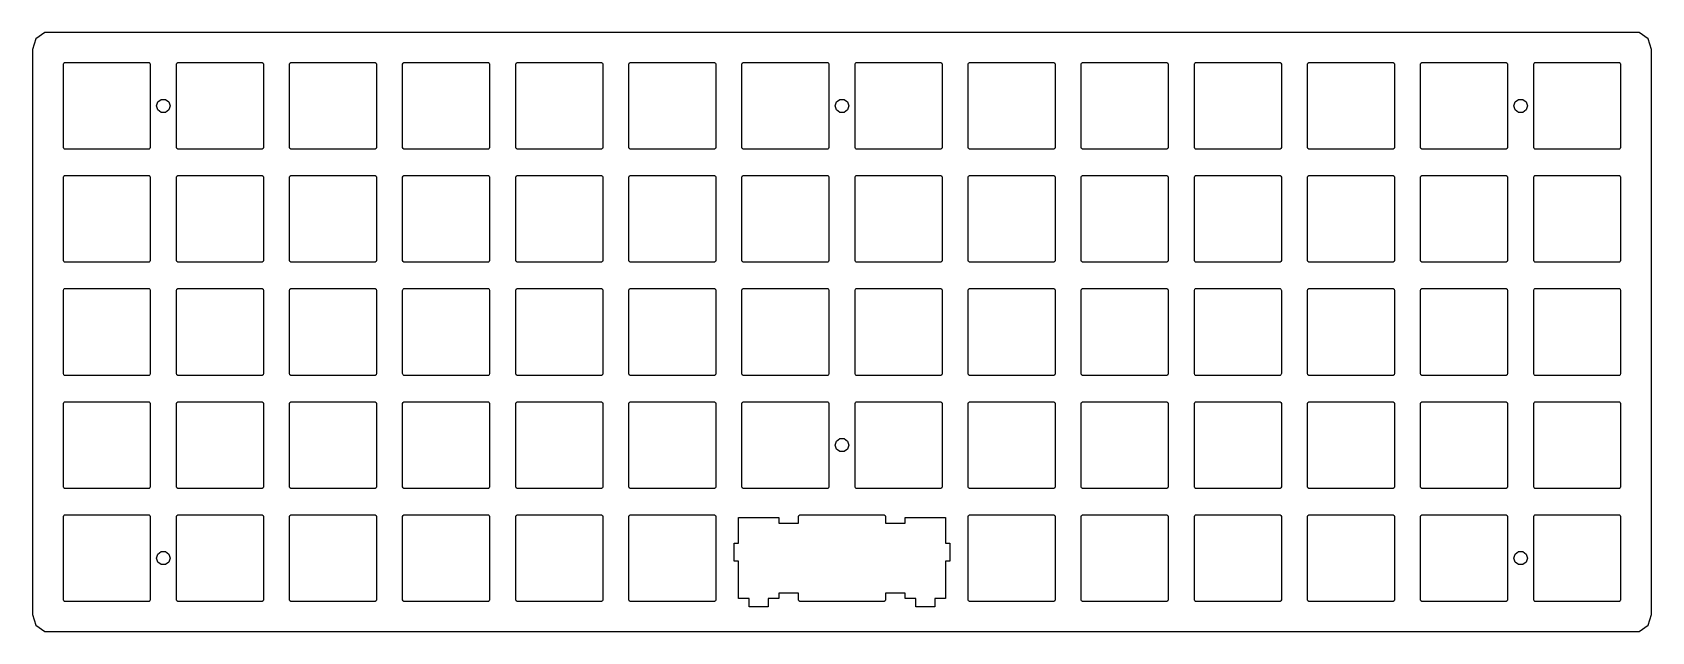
# Model space of a CAD drawing. Header units: metres. Extents: x -136 to 136, y -50 to 50.
import ezdxf

# ---------------------------------------------------------------- set-up
doc = ezdxf.new("R2010")
doc.units = ezdxf.units.M

msp = doc.modelspace()

# ---------------------------------------------------------------- linework, layer by layer
for p, q in [((-135.427, 49.2634), (-136, 47.5)), ((-133.927, 50.3532), (-135.427, 49.2634)), ((133.927, 50.3532), (-133.927, 50.3532)), ((135.427, 49.2634), (133.927, 50.3532)), ((136, 47.5), (135.427, 49.2634)), ((-136, 47.5), (-136, -47.5)), ((136, -47.5), (136, 47.5)), ((-130.8, 45), (-130.743, 45.1763)), ((-130.8, 31), (-130.8, 45)), ((-130.743, 45.1763), (-130.593, 45.2853)), ((-130.593, 45.2853), (-116.407, 45.2853)), ((-116.407, 45.2853), (-116.257, 45.1763)), ((-116.257, 45.1763), (-116.2, 45)), ((-116.2, 45), (-116.2, 31)), ((-111.8, 45), (-111.743, 45.1763)), ((-111.8, 31), (-111.8, 45)), ((-111.743, 45.1763), (-111.593, 45.2853)), ((-111.593, 45.2853), (-97.4073, 45.2853)), ((-97.4073, 45.2853), (-97.2573, 45.1763)), ((-97.2573, 45.1763), (-97.2, 45)), ((-97.2, 45), (-97.2, 31)), ((-92.8, 45), (-92.7427, 45.1763)), ((-92.8, 31), (-92.8, 45)), ((-92.7427, 45.1763), (-92.5927, 45.2853)), ((-92.5927, 45.2853), (-78.4073, 45.2853)), ((-78.4073, 45.2853), (-78.2573, 45.1763)), ((-78.2573, 45.1763), (-78.2, 45)), ((-78.2, 45), (-78.2, 31)), ((-73.8, 45), (-73.7427, 45.1763)), ((-73.8, 31), (-73.8, 45)), ((-73.7427, 45.1763), (-73.5927, 45.2853)), ((-73.5927, 45.2853), (-59.4073, 45.2853)), ((-59.4073, 45.2853), (-59.2573, 45.1763)), ((-59.2573, 45.1763), (-59.2, 45)), ((-59.2, 45), (-59.2, 31)), ((-54.8, 45), (-54.7427, 45.1763)), ((-54.8, 31), (-54.8, 45)), ((-54.7427, 45.1763), (-54.5927, 45.2853)), ((-54.5927, 45.2853), (-40.4073, 45.2853)), ((-40.4073, 45.2853), (-40.2573, 45.1763)), ((-40.2573, 45.1763), (-40.2, 45)), ((-40.2, 45), (-40.2, 31)), ((-35.8, 45), (-35.7427, 45.1763)), ((-35.8, 31), (-35.8, 45)), ((-35.7427, 45.1763), (-35.5927, 45.2853)), ((-35.5927, 45.2853), (-21.4073, 45.2853)), ((-21.4073, 45.2853), (-21.2573, 45.1763)), ((-21.2573, 45.1763), (-21.2, 45)), ((-21.2, 45), (-21.2, 31)), ((-16.8, 45), (-16.7427, 45.1763)), ((-16.8, 31), (-16.8, 45)), ((-16.7427, 45.1763), (-16.5927, 45.2853)), ((-16.5927, 45.2853), (-2.40729, 45.2853)), ((-2.40729, 45.2853), (-2.25729, 45.1763)), ((-2.25729, 45.1763), (-2.2, 45)), ((-2.2, 45), (-2.2, 31)), ((2.2, 45), (2.25729, 45.1763)), ((2.2, 31), (2.2, 45)), ((2.25729, 45.1763), (2.40729, 45.2853)), ((2.40729, 45.2853), (16.5927, 45.2853)), ((16.5927, 45.2853), (16.7427, 45.1763)), ((16.7427, 45.1763), (16.8, 45)), ((16.8, 45), (16.8, 31)), ((21.2, 45), (21.2573, 45.1763)), ((21.2, 31), (21.2, 45)), ((21.2573, 45.1763), (21.4073, 45.2853)), ((21.4073, 45.2853), (35.5927, 45.2853)), ((35.5927, 45.2853), (35.7427, 45.1763)), ((35.7427, 45.1763), (35.8, 45)), ((35.8, 45), (35.8, 31)), ((40.2, 45), (40.2573, 45.1763)), ((40.2, 31), (40.2, 45)), ((40.2573, 45.1763), (40.4073, 45.2853)), ((40.4073, 45.2853), (54.5927, 45.2853)), ((54.5927, 45.2853), (54.7427, 45.1763)), ((54.7427, 45.1763), (54.8, 45)), ((54.8, 45), (54.8, 31)), ((59.2, 45), (59.2573, 45.1763)), ((59.2, 31), (59.2, 45)), ((59.2573, 45.1763), (59.4073, 45.2853)), ((59.4073, 45.2853), (73.5927, 45.2853)), ((73.5927, 45.2853), (73.7427, 45.1763)), ((73.7427, 45.1763), (73.8, 45)), ((73.8, 45), (73.8, 31)), ((78.2, 45), (78.2573, 45.1763)), ((78.2, 31), (78.2, 45)), ((78.2573, 45.1763), (78.4073, 45.2853)), ((78.4073, 45.2853), (92.5927, 45.2853)), ((92.5927, 45.2853), (92.7427, 45.1763)), ((92.7427, 45.1763), (92.8, 45)), ((92.8, 45), (92.8, 31)), ((97.2, 45), (97.2573, 45.1763)), ((97.2, 31), (97.2, 45)), ((97.2573, 45.1763), (97.4073, 45.2853)), ((97.4073, 45.2853), (111.593, 45.2853)), ((111.593, 45.2853), (111.743, 45.1763)), ((111.743, 45.1763), (111.8, 45)), ((111.8, 45), (111.8, 31)), ((116.2, 45), (116.257, 45.1763)), ((116.2, 31), (116.2, 45)), ((116.257, 45.1763), (116.407, 45.2853)), ((116.407, 45.2853), (130.593, 45.2853)), ((130.593, 45.2853), (130.743, 45.1763)), ((130.743, 45.1763), (130.8, 45)), ((130.8, 45), (130.8, 31)), ((-115.15, 38), (-114.93, 38.6759)), ((-114.93, 38.6759), (-114.355, 39.0937)), ((-114.355, 39.0937), (-113.645, 39.0937)), ((-113.645, 39.0937), (-113.07, 38.6759)), ((-113.07, 38.6759), (-112.85, 38)), ((-1.14999, 38), (-0.93036, 38.6759)), ((-0.93036, 38.6759), (-0.35536, 39.0937)), ((-0.35536, 39.0937), (0.35536, 39.0937)), ((0.35536, 39.0937), (0.93036, 38.6759)), ((0.93036, 38.6759), (1.14999, 38)), ((112.85, 38), (113.07, 38.6759)), ((113.07, 38.6759), (113.645, 39.0937)), ((113.645, 39.0937), (114.355, 39.0937)), ((114.355, 39.0937), (114.93, 38.6759)), ((114.93, 38.6759), (115.15, 38)), ((-114.93, 37.324), (-115.15, 38)), ((-114.355, 36.9063), (-114.93, 37.324)), ((-113.645, 36.9063), (-114.355, 36.9063)), ((-113.07, 37.324), (-113.645, 36.9063)), ((-112.85, 38), (-113.07, 37.324)), ((-0.93036, 37.324), (-1.14999, 38)), ((-0.35536, 36.9063), (-0.93036, 37.324)), ((0.35536, 36.9063), (-0.35536, 36.9063)), ((0.93036, 37.324), (0.35536, 36.9063)), ((1.14999, 38), (0.93036, 37.324)), ((113.07, 37.324), (112.85, 38)), ((113.645, 36.9063), (113.07, 37.324)), ((114.355, 36.9063), (113.645, 36.9063)), ((114.93, 37.324), (114.355, 36.9063)), ((115.15, 38), (114.93, 37.324)), ((-130.743, 30.8237), (-130.8, 31)), ((-130.593, 30.7147), (-130.743, 30.8237)), ((-116.407, 30.7147), (-130.593, 30.7147)), ((-116.257, 30.8237), (-116.407, 30.7147)), ((-116.2, 31), (-116.257, 30.8237)), ((-111.743, 30.8237), (-111.8, 31)), ((-111.593, 30.7147), (-111.743, 30.8237)), ((-97.4073, 30.7147), (-111.593, 30.7147)), ((-97.2573, 30.8237), (-97.4073, 30.7147)), ((-97.2, 31), (-97.2573, 30.8237)), ((-92.7427, 30.8237), (-92.8, 31)), ((-92.5927, 30.7147), (-92.7427, 30.8237)), ((-78.4073, 30.7147), (-92.5927, 30.7147)), ((-78.2573, 30.8237), (-78.4073, 30.7147)), ((-78.2, 31), (-78.2573, 30.8237)), ((-73.7427, 30.8237), (-73.8, 31)), ((-73.5927, 30.7147), (-73.7427, 30.8237)), ((-59.4073, 30.7147), (-73.5927, 30.7147)), ((-59.2573, 30.8237), (-59.4073, 30.7147)), ((-59.2, 31), (-59.2573, 30.8237)), ((-54.7427, 30.8237), (-54.8, 31)), ((-54.5927, 30.7147), (-54.7427, 30.8237)), ((-40.4073, 30.7147), (-54.5927, 30.7147)), ((-40.2573, 30.8237), (-40.4073, 30.7147)), ((-40.2, 31), (-40.2573, 30.8237)), ((-35.7427, 30.8237), (-35.8, 31)), ((-35.5927, 30.7147), (-35.7427, 30.8237)), ((-21.4073, 30.7147), (-35.5927, 30.7147)), ((-21.2573, 30.8237), (-21.4073, 30.7147)), ((-21.2, 31), (-21.2573, 30.8237)), ((-16.7427, 30.8237), (-16.8, 31)), ((-16.5927, 30.7147), (-16.7427, 30.8237)), ((-2.40729, 30.7147), (-16.5927, 30.7147)), ((-2.25729, 30.8237), (-2.40729, 30.7147)), ((-2.2, 31), (-2.25729, 30.8237)), ((2.25729, 30.8237), (2.2, 31)), ((2.40729, 30.7147), (2.25729, 30.8237)), ((16.5927, 30.7147), (2.40729, 30.7147)), ((16.7427, 30.8237), (16.5927, 30.7147)), ((16.8, 31), (16.7427, 30.8237)), ((21.2573, 30.8237), (21.2, 31)), ((21.4073, 30.7147), (21.2573, 30.8237)), ((35.5927, 30.7147), (21.4073, 30.7147)), ((35.7427, 30.8237), (35.5927, 30.7147)), ((35.8, 31), (35.7427, 30.8237)), ((40.2573, 30.8237), (40.2, 31)), ((40.4073, 30.7147), (40.2573, 30.8237)), ((54.5927, 30.7147), (40.4073, 30.7147)), ((54.7427, 30.8237), (54.5927, 30.7147)), ((54.8, 31), (54.7427, 30.8237)), ((59.2573, 30.8237), (59.2, 31)), ((59.4073, 30.7147), (59.2573, 30.8237)), ((73.5927, 30.7147), (59.4073, 30.7147)), ((73.7427, 30.8237), (73.5927, 30.7147)), ((73.8, 31), (73.7427, 30.8237)), ((78.2573, 30.8237), (78.2, 31)), ((78.4073, 30.7147), (78.2573, 30.8237)), ((92.5927, 30.7147), (78.4073, 30.7147)), ((92.7427, 30.8237), (92.5927, 30.7147)), ((92.8, 31), (92.7427, 30.8237)), ((97.2573, 30.8237), (97.2, 31)), ((97.4073, 30.7147), (97.2573, 30.8237)), ((111.593, 30.7147), (97.4073, 30.7147)), ((111.743, 30.8237), (111.593, 30.7147)), ((111.8, 31), (111.743, 30.8237)), ((116.257, 30.8237), (116.2, 31)), ((116.407, 30.7147), (116.257, 30.8237)), ((130.593, 30.7147), (116.407, 30.7147)), ((130.743, 30.8237), (130.593, 30.7147)), ((130.8, 31), (130.743, 30.8237)), ((-130.8, 26), (-130.743, 26.1763)), ((-130.8, 12), (-130.8, 26)), ((-130.743, 26.1763), (-130.593, 26.2853)), ((-130.593, 26.2853), (-116.407, 26.2853)), ((-116.407, 26.2853), (-116.257, 26.1763)), ((-116.257, 26.1763), (-116.2, 26)), ((-116.2, 26), (-116.2, 12)), ((-111.8, 26), (-111.743, 26.1763)), ((-111.8, 12), (-111.8, 26)), ((-111.743, 26.1763), (-111.593, 26.2853)), ((-111.593, 26.2853), (-97.4073, 26.2853)), ((-97.4073, 26.2853), (-97.2573, 26.1763)), ((-97.2573, 26.1763), (-97.2, 26)), ((-97.2, 26), (-97.2, 12)), ((-92.8, 26), (-92.7427, 26.1763)), ((-92.8, 12), (-92.8, 26)), ((-92.7427, 26.1763), (-92.5927, 26.2853)), ((-92.5927, 26.2853), (-78.4073, 26.2853)), ((-78.4073, 26.2853), (-78.2573, 26.1763)), ((-78.2573, 26.1763), (-78.2, 26)), ((-78.2, 26), (-78.2, 12)), ((-73.8, 26), (-73.7427, 26.1763)), ((-73.8, 12), (-73.8, 26)), ((-73.7427, 26.1763), (-73.5927, 26.2853)), ((-73.5927, 26.2853), (-59.4073, 26.2853)), ((-59.4073, 26.2853), (-59.2573, 26.1763)), ((-59.2573, 26.1763), (-59.2, 26)), ((-59.2, 26), (-59.2, 12)), ((-54.8, 26), (-54.7427, 26.1763)), ((-54.8, 12), (-54.8, 26)), ((-54.7427, 26.1763), (-54.5927, 26.2853)), ((-54.5927, 26.2853), (-40.4073, 26.2853)), ((-40.4073, 26.2853), (-40.2573, 26.1763)), ((-40.2573, 26.1763), (-40.2, 26)), ((-40.2, 26), (-40.2, 12)), ((-35.8, 26), (-35.7427, 26.1763)), ((-35.8, 12), (-35.8, 26)), ((-35.7427, 26.1763), (-35.5927, 26.2853)), ((-35.5927, 26.2853), (-21.4073, 26.2853)), ((-21.4073, 26.2853), (-21.2573, 26.1763)), ((-21.2573, 26.1763), (-21.2, 26)), ((-21.2, 26), (-21.2, 12)), ((-16.8, 26), (-16.7427, 26.1763)), ((-16.8, 12), (-16.8, 26)), ((-16.7427, 26.1763), (-16.5927, 26.2853)), ((-16.5927, 26.2853), (-2.40729, 26.2853)), ((-2.40729, 26.2853), (-2.25729, 26.1763)), ((-2.25729, 26.1763), (-2.2, 26)), ((-2.2, 26), (-2.2, 12)), ((2.2, 26), (2.25729, 26.1763)), ((2.2, 12), (2.2, 26)), ((2.25729, 26.1763), (2.40729, 26.2853)), ((2.40729, 26.2853), (16.5927, 26.2853)), ((16.5927, 26.2853), (16.7427, 26.1763)), ((16.7427, 26.1763), (16.8, 26)), ((16.8, 26), (16.8, 12)), ((21.2, 26), (21.2573, 26.1763)), ((21.2, 12), (21.2, 26)), ((21.2573, 26.1763), (21.4073, 26.2853)), ((21.4073, 26.2853), (35.5927, 26.2853)), ((35.5927, 26.2853), (35.7427, 26.1763)), ((35.7427, 26.1763), (35.8, 26)), ((35.8, 26), (35.8, 12)), ((40.2, 26), (40.2573, 26.1763)), ((40.2, 12), (40.2, 26)), ((40.2573, 26.1763), (40.4073, 26.2853)), ((40.4073, 26.2853), (54.5927, 26.2853)), ((54.5927, 26.2853), (54.7427, 26.1763)), ((54.7427, 26.1763), (54.8, 26)), ((54.8, 26), (54.8, 12)), ((59.2, 26), (59.2573, 26.1763)), ((59.2, 12), (59.2, 26)), ((59.2573, 26.1763), (59.4073, 26.2853)), ((59.4073, 26.2853), (73.5927, 26.2853)), ((73.5927, 26.2853), (73.7427, 26.1763)), ((73.7427, 26.1763), (73.8, 26)), ((73.8, 26), (73.8, 12)), ((78.2, 26), (78.2573, 26.1763)), ((78.2, 12), (78.2, 26)), ((78.2573, 26.1763), (78.4073, 26.2853)), ((78.4073, 26.2853), (92.5927, 26.2853)), ((92.5927, 26.2853), (92.7427, 26.1763)), ((92.7427, 26.1763), (92.8, 26)), ((92.8, 26), (92.8, 12)), ((97.2, 26), (97.2573, 26.1763)), ((97.2, 12), (97.2, 26)), ((97.2573, 26.1763), (97.4073, 26.2853)), ((97.4073, 26.2853), (111.593, 26.2853)), ((111.593, 26.2853), (111.743, 26.1763)), ((111.743, 26.1763), (111.8, 26)), ((111.8, 26), (111.8, 12)), ((116.2, 26), (116.257, 26.1763)), ((116.2, 12), (116.2, 26)), ((116.257, 26.1763), (116.407, 26.2853)), ((116.407, 26.2853), (130.593, 26.2853)), ((130.593, 26.2853), (130.743, 26.1763)), ((130.743, 26.1763), (130.8, 26)), ((130.8, 26), (130.8, 12)), ((-130.743, 11.8237), (-130.8, 12)), ((-130.593, 11.7147), (-130.743, 11.8237)), ((-116.407, 11.7147), (-130.593, 11.7147)), ((-116.257, 11.8237), (-116.407, 11.7147)), ((-116.2, 12), (-116.257, 11.8237)), ((-111.743, 11.8237), (-111.8, 12)), ((-111.593, 11.7147), (-111.743, 11.8237)), ((-97.4073, 11.7147), (-111.593, 11.7147)), ((-97.2573, 11.8237), (-97.4073, 11.7147)), ((-97.2, 12), (-97.2573, 11.8237)), ((-92.7427, 11.8237), (-92.8, 12)), ((-92.5927, 11.7147), (-92.7427, 11.8237)), ((-78.4073, 11.7147), (-92.5927, 11.7147)), ((-78.2573, 11.8237), (-78.4073, 11.7147)), ((-78.2, 12), (-78.2573, 11.8237)), ((-73.7427, 11.8237), (-73.8, 12)), ((-73.5927, 11.7147), (-73.7427, 11.8237)), ((-59.4073, 11.7147), (-73.5927, 11.7147)), ((-59.2573, 11.8237), (-59.4073, 11.7147)), ((-59.2, 12), (-59.2573, 11.8237)), ((-54.7427, 11.8237), (-54.8, 12)), ((-54.5927, 11.7147), (-54.7427, 11.8237)), ((-40.4073, 11.7147), (-54.5927, 11.7147)), ((-40.2573, 11.8237), (-40.4073, 11.7147)), ((-40.2, 12), (-40.2573, 11.8237)), ((-35.7427, 11.8237), (-35.8, 12)), ((-35.5927, 11.7147), (-35.7427, 11.8237)), ((-21.4073, 11.7147), (-35.5927, 11.7147)), ((-21.2573, 11.8237), (-21.4073, 11.7147)), ((-21.2, 12), (-21.2573, 11.8237)), ((-16.7427, 11.8237), (-16.8, 12)), ((-16.5927, 11.7147), (-16.7427, 11.8237)), ((-2.40729, 11.7147), (-16.5927, 11.7147)), ((-2.25729, 11.8237), (-2.40729, 11.7147)), ((-2.2, 12), (-2.25729, 11.8237)), ((2.25729, 11.8237), (2.2, 12)), ((2.40729, 11.7147), (2.25729, 11.8237)), ((16.5927, 11.7147), (2.40729, 11.7147)), ((16.7427, 11.8237), (16.5927, 11.7147)), ((16.8, 12), (16.7427, 11.8237)), ((21.2573, 11.8237), (21.2, 12)), ((21.4073, 11.7147), (21.2573, 11.8237)), ((35.5927, 11.7147), (21.4073, 11.7147)), ((35.7427, 11.8237), (35.5927, 11.7147)), ((35.8, 12), (35.7427, 11.8237)), ((40.2573, 11.8237), (40.2, 12)), ((40.4073, 11.7147), (40.2573, 11.8237)), ((54.5927, 11.7147), (40.4073, 11.7147)), ((54.7427, 11.8237), (54.5927, 11.7147)), ((54.8, 12), (54.7427, 11.8237)), ((59.2573, 11.8237), (59.2, 12)), ((59.4073, 11.7147), (59.2573, 11.8237)), ((73.5927, 11.7147), (59.4073, 11.7147)), ((73.7427, 11.8237), (73.5927, 11.7147)), ((73.8, 12), (73.7427, 11.8237)), ((78.2573, 11.8237), (78.2, 12)), ((78.4073, 11.7147), (78.2573, 11.8237)), ((92.5927, 11.7147), (78.4073, 11.7147)), ((92.7427, 11.8237), (92.5927, 11.7147)), ((92.8, 12), (92.7427, 11.8237)), ((97.2573, 11.8237), (97.2, 12)), ((97.4073, 11.7147), (97.2573, 11.8237)), ((111.593, 11.7147), (97.4073, 11.7147)), ((111.743, 11.8237), (111.593, 11.7147)), ((111.8, 12), (111.743, 11.8237)), ((116.257, 11.8237), (116.2, 12)), ((116.407, 11.7147), (116.257, 11.8237)), ((130.593, 11.7147), (116.407, 11.7147)), ((130.743, 11.8237), (130.593, 11.7147)), ((130.8, 12), (130.743, 11.8237)), ((-130.8, 7), (-130.743, 7.17633)), ((-130.8, -7), (-130.8, 7)), ((-130.743, 7.17633), (-130.593, 7.28531)), ((-130.593, 7.28531), (-116.407, 7.28531)), ((-116.407, 7.28531), (-116.257, 7.17633)), ((-116.257, 7.17633), (-116.2, 7)), ((-116.2, 7), (-116.2, -7)), ((-111.8, 7), (-111.743, 7.17633)), ((-111.8, -7), (-111.8, 7)), ((-111.743, 7.17633), (-111.593, 7.28531)), ((-111.593, 7.28531), (-97.4073, 7.28531)), ((-97.4073, 7.28531), (-97.2573, 7.17633)), ((-97.2573, 7.17633), (-97.2, 7)), ((-97.2, 7), (-97.2, -7)), ((-92.8, 7), (-92.7427, 7.17633)), ((-92.8, -7), (-92.8, 7)), ((-92.7427, 7.17633), (-92.5927, 7.28531)), ((-92.5927, 7.28531), (-78.4073, 7.28531)), ((-78.4073, 7.28531), (-78.2573, 7.17633)), ((-78.2573, 7.17633), (-78.2, 7)), ((-78.2, 7), (-78.2, -7)), ((-73.8, 7), (-73.7427, 7.17633)), ((-73.8, -7), (-73.8, 7)), ((-73.7427, 7.17633), (-73.5927, 7.28531)), ((-73.5927, 7.28531), (-59.4073, 7.28531)), ((-59.4073, 7.28531), (-59.2573, 7.17633)), ((-59.2573, 7.17633), (-59.2, 7)), ((-59.2, 7), (-59.2, -7)), ((-54.8, 7), (-54.7427, 7.17633)), ((-54.8, -7), (-54.8, 7)), ((-54.7427, 7.17633), (-54.5927, 7.28531)), ((-54.5927, 7.28531), (-40.4073, 7.28531)), ((-40.4073, 7.28531), (-40.2573, 7.17633)), ((-40.2573, 7.17633), (-40.2, 7)), ((-40.2, 7), (-40.2, -7)), ((-35.8, 7), (-35.7427, 7.17633)), ((-35.8, -7), (-35.8, 7)), ((-35.7427, 7.17633), (-35.5927, 7.28531)), ((-35.5927, 7.28531), (-21.4073, 7.28531)), ((-21.4073, 7.28531), (-21.2573, 7.17633)), ((-21.2573, 7.17633), (-21.2, 7)), ((-21.2, 7), (-21.2, -7)), ((-16.8, 7), (-16.7427, 7.17633)), ((-16.8, -7), (-16.8, 7)), ((-16.7427, 7.17633), (-16.5927, 7.28531)), ((-16.5927, 7.28531), (-2.40729, 7.28531)), ((-2.40729, 7.28531), (-2.25729, 7.17633)), ((-2.25729, 7.17633), (-2.2, 7)), ((-2.2, 7), (-2.2, -7)), ((2.2, 7), (2.25729, 7.17633)), ((2.2, -7), (2.2, 7)), ((2.25729, 7.17633), (2.40729, 7.28531)), ((2.40729, 7.28531), (16.5927, 7.28531)), ((16.5927, 7.28531), (16.7427, 7.17633)), ((16.7427, 7.17633), (16.8, 7)), ((16.8, 7), (16.8, -7)), ((21.2, 7), (21.2573, 7.17633)), ((21.2, -7), (21.2, 7)), ((21.2573, 7.17633), (21.4073, 7.28531)), ((21.4073, 7.28531), (35.5927, 7.28531)), ((35.5927, 7.28531), (35.7427, 7.17633)), ((35.7427, 7.17633), (35.8, 7)), ((35.8, 7), (35.8, -7)), ((40.2, 7), (40.2573, 7.17633)), ((40.2, -7), (40.2, 7)), ((40.2573, 7.17633), (40.4073, 7.28531)), ((40.4073, 7.28531), (54.5927, 7.28531)), ((54.5927, 7.28531), (54.7427, 7.17633)), ((54.7427, 7.17633), (54.8, 7)), ((54.8, 7), (54.8, -7)), ((59.2, 7), (59.2573, 7.17633)), ((59.2, -7), (59.2, 7)), ((59.2573, 7.17633), (59.4073, 7.28531)), ((59.4073, 7.28531), (73.5927, 7.28531)), ((73.5927, 7.28531), (73.7427, 7.17633)), ((73.7427, 7.17633), (73.8, 7)), ((73.8, 7), (73.8, -7)), ((78.2, 7), (78.2573, 7.17633)), ((78.2, -7), (78.2, 7)), ((78.2573, 7.17633), (78.4073, 7.28531)), ((78.4073, 7.28531), (92.5927, 7.28531)), ((92.5927, 7.28531), (92.7427, 7.17633)), ((92.7427, 7.17633), (92.8, 7)), ((92.8, 7), (92.8, -7)), ((97.2, 7), (97.2573, 7.17633)), ((97.2, -7), (97.2, 7)), ((97.2573, 7.17633), (97.4073, 7.28531)), ((97.4073, 7.28531), (111.593, 7.28531)), ((111.593, 7.28531), (111.743, 7.17633)), ((111.743, 7.17633), (111.8, 7)), ((111.8, 7), (111.8, -7)), ((116.2, 7), (116.257, 7.17633)), ((116.2, -7), (116.2, 7)), ((116.257, 7.17633), (116.407, 7.28531)), ((116.407, 7.28531), (130.593, 7.28531)), ((130.593, 7.28531), (130.743, 7.17633)), ((130.743, 7.17633), (130.8, 7)), ((130.8, 7), (130.8, -7)), ((-130.743, -7.17633), (-130.8, -7)), ((-130.593, -7.28531), (-130.743, -7.17633)), ((-116.407, -7.28531), (-130.593, -7.28531)), ((-116.257, -7.17633), (-116.407, -7.28531)), ((-116.2, -7), (-116.257, -7.17633)), ((-111.743, -7.17633), (-111.8, -7)), ((-111.593, -7.28531), (-111.743, -7.17633)), ((-97.4073, -7.28531), (-111.593, -7.28531)), ((-97.2573, -7.17633), (-97.4073, -7.28531)), ((-97.2, -7), (-97.2573, -7.17633)), ((-92.7427, -7.17633), (-92.8, -7)), ((-92.5927, -7.28531), (-92.7427, -7.17633)), ((-78.4073, -7.28531), (-92.5927, -7.28531)), ((-78.2573, -7.17633), (-78.4073, -7.28531)), ((-78.2, -7), (-78.2573, -7.17633)), ((-73.7427, -7.17633), (-73.8, -7)), ((-73.5927, -7.28531), (-73.7427, -7.17633)), ((-59.4073, -7.28531), (-73.5927, -7.28531)), ((-59.2573, -7.17633), (-59.4073, -7.28531)), ((-59.2, -7), (-59.2573, -7.17633)), ((-54.7427, -7.17633), (-54.8, -7)), ((-54.5927, -7.28531), (-54.7427, -7.17633)), ((-40.4073, -7.28531), (-54.5927, -7.28531)), ((-40.2573, -7.17633), (-40.4073, -7.28531)), ((-40.2, -7), (-40.2573, -7.17633)), ((-35.7427, -7.17633), (-35.8, -7)), ((-35.5927, -7.28531), (-35.7427, -7.17633)), ((-21.4073, -7.28531), (-35.5927, -7.28531)), ((-21.2573, -7.17633), (-21.4073, -7.28531)), ((-21.2, -7), (-21.2573, -7.17633)), ((-16.7427, -7.17633), (-16.8, -7)), ((-16.5927, -7.28531), (-16.7427, -7.17633)), ((-2.40729, -7.28531), (-16.5927, -7.28531)), ((-2.25729, -7.17633), (-2.40729, -7.28531)), ((-2.2, -7), (-2.25729, -7.17633)), ((2.25729, -7.17633), (2.2, -7)), ((2.40729, -7.28531), (2.25729, -7.17633)), ((16.5927, -7.28531), (2.40729, -7.28531)), ((16.7427, -7.17633), (16.5927, -7.28531)), ((16.8, -7), (16.7427, -7.17633)), ((21.2573, -7.17633), (21.2, -7)), ((21.4073, -7.28531), (21.2573, -7.17633)), ((35.5927, -7.28531), (21.4073, -7.28531)), ((35.7427, -7.17633), (35.5927, -7.28531)), ((35.8, -7), (35.7427, -7.17633)), ((40.2573, -7.17633), (40.2, -7)), ((40.4073, -7.28531), (40.2573, -7.17633)), ((54.5927, -7.28531), (40.4073, -7.28531)), ((54.7427, -7.17633), (54.5927, -7.28531)), ((54.8, -7), (54.7427, -7.17633)), ((59.2573, -7.17633), (59.2, -7)), ((59.4073, -7.28531), (59.2573, -7.17633)), ((73.5927, -7.28531), (59.4073, -7.28531)), ((73.7427, -7.17633), (73.5927, -7.28531)), ((73.8, -7), (73.7427, -7.17633)), ((78.2573, -7.17633), (78.2, -7)), ((78.4073, -7.28531), (78.2573, -7.17633)), ((92.5927, -7.28531), (78.4073, -7.28531)), ((92.7427, -7.17633), (92.5927, -7.28531)), ((92.8, -7), (92.7427, -7.17633)), ((97.2573, -7.17633), (97.2, -7)), ((97.4073, -7.28531), (97.2573, -7.17633)), ((111.593, -7.28531), (97.4073, -7.28531)), ((111.743, -7.17633), (111.593, -7.28531)), ((111.8, -7), (111.743, -7.17633)), ((116.257, -7.17633), (116.2, -7)), ((116.407, -7.28531), (116.257, -7.17633)), ((130.593, -7.28531), (116.407, -7.28531)), ((130.743, -7.17633), (130.593, -7.28531)), ((130.8, -7), (130.743, -7.17633)), ((-130.8, -12), (-130.743, -11.8237)), ((-130.8, -26), (-130.8, -12)), ((-130.743, -11.8237), (-130.593, -11.7147)), ((-130.593, -11.7147), (-116.407, -11.7147)), ((-116.407, -11.7147), (-116.257, -11.8237)), ((-116.257, -11.8237), (-116.2, -12)), ((-116.2, -12), (-116.2, -26)), ((-111.8, -12), (-111.743, -11.8237)), ((-111.8, -26), (-111.8, -12)), ((-111.743, -11.8237), (-111.593, -11.7147)), ((-111.593, -11.7147), (-97.4073, -11.7147)), ((-97.4073, -11.7147), (-97.2573, -11.8237)), ((-97.2573, -11.8237), (-97.2, -12)), ((-97.2, -12), (-97.2, -26)), ((-92.8, -12), (-92.7427, -11.8237)), ((-92.8, -26), (-92.8, -12)), ((-92.7427, -11.8237), (-92.5927, -11.7147)), ((-92.5927, -11.7147), (-78.4073, -11.7147)), ((-78.4073, -11.7147), (-78.2573, -11.8237)), ((-78.2573, -11.8237), (-78.2, -12)), ((-78.2, -12), (-78.2, -26)), ((-73.8, -12), (-73.7427, -11.8237)), ((-73.8, -26), (-73.8, -12)), ((-73.7427, -11.8237), (-73.5927, -11.7147)), ((-73.5927, -11.7147), (-59.4073, -11.7147)), ((-59.4073, -11.7147), (-59.2573, -11.8237)), ((-59.2573, -11.8237), (-59.2, -12)), ((-59.2, -12), (-59.2, -26)), ((-54.8, -12), (-54.7427, -11.8237)), ((-54.8, -26), (-54.8, -12)), ((-54.7427, -11.8237), (-54.5927, -11.7147)), ((-54.5927, -11.7147), (-40.4073, -11.7147)), ((-40.4073, -11.7147), (-40.2573, -11.8237)), ((-40.2573, -11.8237), (-40.2, -12)), ((-40.2, -12), (-40.2, -26)), ((-35.8, -12), (-35.7427, -11.8237)), ((-35.8, -26), (-35.8, -12)), ((-35.7427, -11.8237), (-35.5927, -11.7147)), ((-35.5927, -11.7147), (-21.4073, -11.7147)), ((-21.4073, -11.7147), (-21.2573, -11.8237)), ((-21.2573, -11.8237), (-21.2, -12)), ((-21.2, -12), (-21.2, -26)), ((-16.8, -12), (-16.7427, -11.8237)), ((-16.8, -26), (-16.8, -12)), ((-16.7427, -11.8237), (-16.5927, -11.7147)), ((-16.5927, -11.7147), (-2.40729, -11.7147)), ((-2.40729, -11.7147), (-2.25729, -11.8237)), ((-2.25729, -11.8237), (-2.2, -12)), ((-2.2, -12), (-2.2, -26)), ((2.2, -12), (2.25729, -11.8237)), ((2.2, -26), (2.2, -12)), ((2.25729, -11.8237), (2.40729, -11.7147)), ((2.40729, -11.7147), (16.5927, -11.7147)), ((16.5927, -11.7147), (16.7427, -11.8237)), ((16.7427, -11.8237), (16.8, -12)), ((16.8, -12), (16.8, -26)), ((21.2, -12), (21.2573, -11.8237)), ((21.2, -26), (21.2, -12)), ((21.2573, -11.8237), (21.4073, -11.7147)), ((21.4073, -11.7147), (35.5927, -11.7147)), ((35.5927, -11.7147), (35.7427, -11.8237)), ((35.7427, -11.8237), (35.8, -12)), ((35.8, -12), (35.8, -26)), ((40.2, -12), (40.2573, -11.8237)), ((40.2, -26), (40.2, -12)), ((40.2573, -11.8237), (40.4073, -11.7147)), ((40.4073, -11.7147), (54.5927, -11.7147)), ((54.5927, -11.7147), (54.7427, -11.8237)), ((54.7427, -11.8237), (54.8, -12)), ((54.8, -12), (54.8, -26)), ((59.2, -12), (59.2573, -11.8237)), ((59.2, -26), (59.2, -12)), ((59.2573, -11.8237), (59.4073, -11.7147)), ((59.4073, -11.7147), (73.5927, -11.7147)), ((73.5927, -11.7147), (73.7427, -11.8237)), ((73.7427, -11.8237), (73.8, -12)), ((73.8, -12), (73.8, -26)), ((78.2, -12), (78.2573, -11.8237)), ((78.2, -26), (78.2, -12)), ((78.2573, -11.8237), (78.4073, -11.7147)), ((78.4073, -11.7147), (92.5927, -11.7147)), ((92.5927, -11.7147), (92.7427, -11.8237)), ((92.7427, -11.8237), (92.8, -12)), ((92.8, -12), (92.8, -26)), ((97.2, -12), (97.2573, -11.8237)), ((97.2, -26), (97.2, -12)), ((97.2573, -11.8237), (97.4073, -11.7147)), ((97.4073, -11.7147), (111.593, -11.7147)), ((111.593, -11.7147), (111.743, -11.8237)), ((111.743, -11.8237), (111.8, -12)), ((111.8, -12), (111.8, -26)), ((116.2, -12), (116.257, -11.8237)), ((116.2, -26), (116.2, -12)), ((116.257, -11.8237), (116.407, -11.7147)), ((116.407, -11.7147), (130.593, -11.7147)), ((130.593, -11.7147), (130.743, -11.8237)), ((130.743, -11.8237), (130.8, -12)), ((130.8, -12), (130.8, -26)), ((-1.14999, -19), (-0.93036, -18.324)), ((-0.93036, -19.6759), (-1.14999, -19)), ((-0.93036, -18.324), (-0.35536, -17.9063)), ((-0.35536, -17.9063), (0.35536, -17.9063)), ((0.35536, -17.9063), (0.93036, -18.324)), ((0.93036, -18.324), (1.14999, -19)), ((1.14999, -19), (0.93036, -19.6759)), ((-0.35536, -20.0937), (-0.93036, -19.6759)), ((0.35536, -20.0937), (-0.35536, -20.0937)), ((0.93036, -19.6759), (0.35536, -20.0937)), ((-130.743, -26.1763), (-130.8, -26)), ((-130.593, -26.2853), (-130.743, -26.1763)), ((-116.407, -26.2853), (-130.593, -26.2853)), ((-116.257, -26.1763), (-116.407, -26.2853)), ((-116.2, -26), (-116.257, -26.1763)), ((-111.743, -26.1763), (-111.8, -26)), ((-111.593, -26.2853), (-111.743, -26.1763)), ((-97.4073, -26.2853), (-111.593, -26.2853)), ((-97.2573, -26.1763), (-97.4073, -26.2853)), ((-97.2, -26), (-97.2573, -26.1763)), ((-92.7427, -26.1763), (-92.8, -26)), ((-92.5927, -26.2853), (-92.7427, -26.1763)), ((-78.4073, -26.2853), (-92.5927, -26.2853)), ((-78.2573, -26.1763), (-78.4073, -26.2853)), ((-78.2, -26), (-78.2573, -26.1763)), ((-73.7427, -26.1763), (-73.8, -26)), ((-73.5927, -26.2853), (-73.7427, -26.1763)), ((-59.4073, -26.2853), (-73.5927, -26.2853)), ((-59.2573, -26.1763), (-59.4073, -26.2853)), ((-59.2, -26), (-59.2573, -26.1763)), ((-54.7427, -26.1763), (-54.8, -26)), ((-54.5927, -26.2853), (-54.7427, -26.1763)), ((-40.4073, -26.2853), (-54.5927, -26.2853)), ((-40.2573, -26.1763), (-40.4073, -26.2853)), ((-40.2, -26), (-40.2573, -26.1763)), ((-35.7427, -26.1763), (-35.8, -26)), ((-35.5927, -26.2853), (-35.7427, -26.1763)), ((-21.4073, -26.2853), (-35.5927, -26.2853)), ((-21.2573, -26.1763), (-21.4073, -26.2853)), ((-21.2, -26), (-21.2573, -26.1763)), ((-16.7427, -26.1763), (-16.8, -26)), ((-16.5927, -26.2853), (-16.7427, -26.1763)), ((-2.40729, -26.2853), (-16.5927, -26.2853)), ((-2.25729, -26.1763), (-2.40729, -26.2853)), ((-2.2, -26), (-2.25729, -26.1763)), ((2.25729, -26.1763), (2.2, -26)), ((2.40729, -26.2853), (2.25729, -26.1763)), ((16.5927, -26.2853), (2.40729, -26.2853)), ((16.7427, -26.1763), (16.5927, -26.2853)), ((16.8, -26), (16.7427, -26.1763)), ((21.2573, -26.1763), (21.2, -26)), ((21.4073, -26.2853), (21.2573, -26.1763)), ((35.5927, -26.2853), (21.4073, -26.2853)), ((35.7427, -26.1763), (35.5927, -26.2853)), ((35.8, -26), (35.7427, -26.1763)), ((40.2573, -26.1763), (40.2, -26)), ((40.4073, -26.2853), (40.2573, -26.1763)), ((54.5927, -26.2853), (40.4073, -26.2853)), ((54.7427, -26.1763), (54.5927, -26.2853)), ((54.8, -26), (54.7427, -26.1763)), ((59.2573, -26.1763), (59.2, -26)), ((59.4073, -26.2853), (59.2573, -26.1763)), ((73.5927, -26.2853), (59.4073, -26.2853)), ((73.7427, -26.1763), (73.5927, -26.2853)), ((73.8, -26), (73.7427, -26.1763)), ((78.2573, -26.1763), (78.2, -26)), ((78.4073, -26.2853), (78.2573, -26.1763)), ((92.5927, -26.2853), (78.4073, -26.2853)), ((92.7427, -26.1763), (92.5927, -26.2853)), ((92.8, -26), (92.7427, -26.1763)), ((97.2573, -26.1763), (97.2, -26)), ((97.4073, -26.2853), (97.2573, -26.1763)), ((111.593, -26.2853), (97.4073, -26.2853)), ((111.743, -26.1763), (111.593, -26.2853)), ((111.8, -26), (111.743, -26.1763)), ((116.257, -26.1763), (116.2, -26)), ((116.407, -26.2853), (116.257, -26.1763)), ((130.593, -26.2853), (116.407, -26.2853)), ((130.743, -26.1763), (130.593, -26.2853)), ((130.8, -26), (130.743, -26.1763)), ((-130.8, -31), (-130.743, -30.8237)), ((-130.8, -45), (-130.8, -31)), ((-130.743, -30.8237), (-130.593, -30.7147)), ((-130.593, -30.7147), (-116.407, -30.7147)), ((-116.407, -30.7147), (-116.257, -30.8237)), ((-116.257, -30.8237), (-116.2, -31)), ((-116.2, -31), (-116.2, -45)), ((-111.8, -31), (-111.743, -30.8237)), ((-111.8, -45), (-111.8, -31)), ((-111.743, -30.8237), (-111.593, -30.7147)), ((-111.593, -30.7147), (-97.4073, -30.7147)), ((-97.4073, -30.7147), (-97.2573, -30.8237)), ((-97.2573, -30.8237), (-97.2, -31)), ((-97.2, -31), (-97.2, -45)), ((-92.8, -31), (-92.7427, -30.8237)), ((-92.8, -45), (-92.8, -31)), ((-92.7427, -30.8237), (-92.5927, -30.7147)), ((-92.5927, -30.7147), (-78.4073, -30.7147)), ((-78.4073, -30.7147), (-78.2573, -30.8237)), ((-78.2573, -30.8237), (-78.2, -31)), ((-78.2, -31), (-78.2, -45)), ((-73.8, -31), (-73.7427, -30.8237)), ((-73.8, -45), (-73.8, -31)), ((-73.7427, -30.8237), (-73.5927, -30.7147)), ((-73.5927, -30.7147), (-59.4073, -30.7147)), ((-59.4073, -30.7147), (-59.2573, -30.8237)), ((-59.2573, -30.8237), (-59.2, -31)), ((-59.2, -31), (-59.2, -45)), ((-54.8, -31), (-54.7427, -30.8237)), ((-54.8, -45), (-54.8, -31)), ((-54.7427, -30.8237), (-54.5927, -30.7147)), ((-54.5927, -30.7147), (-40.4073, -30.7147)), ((-40.4073, -30.7147), (-40.2573, -30.8237)), ((-40.2573, -30.8237), (-40.2, -31)), ((-40.2, -31), (-40.2, -45)), ((-35.8, -31), (-35.7427, -30.8237)), ((-35.8, -45), (-35.8, -31)), ((-35.7427, -30.8237), (-35.5927, -30.7147)), ((-35.5927, -30.7147), (-21.4073, -30.7147)), ((-21.4073, -30.7147), (-21.2573, -30.8237)), ((-21.2573, -30.8237), (-21.2, -31)), ((-21.2, -31), (-21.2, -45)), ((-17.375, -35.51), (-17.375, -31.195)), ((-17.375, -31.195), (-10.625, -31.195)), ((-10.625, -31.195), (-10.625, -32.105)), ((-10.625, -32.105), (-7.29999, -32.105)), ((-7.29999, -31), (-7.24269, -30.8237)), ((-7.29999, -32.105), (-7.29999, -31)), ((-7.24269, -30.8237), (-7.0927, -30.7147)), ((-7.0927, -30.7147), (7.0927, -30.7147)), ((7.0927, -30.7147), (7.24269, -30.8237)), ((7.24269, -30.8237), (7.29999, -31)), ((7.29999, -31), (7.29999, -32.105)), ((7.29999, -32.105), (10.625, -32.105)), ((10.625, -32.105), (10.625, -31.195)), ((10.625, -31.195), (17.375, -31.195)), ((17.375, -31.195), (17.375, -35.51)), ((21.2, -31), (21.2573, -30.8237)), ((21.2, -45), (21.2, -31)), ((21.2573, -30.8237), (21.4073, -30.7147)), ((21.4073, -30.7147), (35.5927, -30.7147)), ((35.5927, -30.7147), (35.7427, -30.8237)), ((35.7427, -30.8237), (35.8, -31)), ((35.8, -31), (35.8, -45)), ((40.2, -31), (40.2573, -30.8237)), ((40.2, -45), (40.2, -31)), ((40.2573, -30.8237), (40.4073, -30.7147)), ((40.4073, -30.7147), (54.5927, -30.7147)), ((54.5927, -30.7147), (54.7427, -30.8237)), ((54.7427, -30.8237), (54.8, -31)), ((54.8, -31), (54.8, -45)), ((59.2, -31), (59.2573, -30.8237)), ((59.2, -45), (59.2, -31)), ((59.2573, -30.8237), (59.4073, -30.7147)), ((59.4073, -30.7147), (73.5927, -30.7147)), ((73.5927, -30.7147), (73.7427, -30.8237)), ((73.7427, -30.8237), (73.8, -31)), ((73.8, -31), (73.8, -45)), ((78.2, -31), (78.2573, -30.8237)), ((78.2, -45), (78.2, -31)), ((78.2573, -30.8237), (78.4073, -30.7147)), ((78.4073, -30.7147), (92.5927, -30.7147)), ((92.5927, -30.7147), (92.7427, -30.8237)), ((92.7427, -30.8237), (92.8, -31)), ((92.8, -31), (92.8, -45)), ((97.2, -31), (97.2573, -30.8237)), ((97.2, -45), (97.2, -31)), ((97.2573, -30.8237), (97.4073, -30.7147)), ((97.4073, -30.7147), (111.593, -30.7147)), ((111.593, -30.7147), (111.743, -30.8237)), ((111.743, -30.8237), (111.8, -31)), ((111.8, -31), (111.8, -45)), ((116.2, -31), (116.257, -30.8237)), ((116.2, -45), (116.2, -31)), ((116.257, -30.8237), (116.407, -30.7147)), ((116.407, -30.7147), (130.593, -30.7147)), ((130.593, -30.7147), (130.743, -30.8237)), ((130.743, -30.8237), (130.8, -31)), ((130.8, -31), (130.8, -45)), ((-115.15, -38), (-114.93, -37.324)), ((-114.93, -38.6759), (-115.15, -38)), ((-114.93, -37.324), (-114.355, -36.9063)), ((-114.355, -36.9063), (-113.645, -36.9063)), ((-113.645, -36.9063), (-113.07, -37.324)), ((-113.07, -37.324), (-112.85, -38)), ((-112.85, -38), (-113.07, -38.6759)), ((-18.127, -38.5), (-18.127, -35.51)), ((-18.127, -35.51), (-17.375, -35.51)), ((17.375, -35.51), (18.127, -35.51)), ((18.127, -35.51), (18.127, -38.5)), ((112.85, -38), (113.07, -37.324)), ((113.07, -38.6759), (112.85, -38)), ((113.07, -37.324), (113.645, -36.9063)), ((113.645, -36.9063), (114.355, -36.9063)), ((114.355, -36.9063), (114.93, -37.324)), ((114.93, -37.324), (115.15, -38)), ((115.15, -38), (114.93, -38.6759)), ((-114.355, -39.0937), (-114.93, -38.6759)), ((-113.645, -39.0937), (-114.355, -39.0937)), ((-113.07, -38.6759), (-113.645, -39.0937)), ((-17.375, -38.5), (-18.127, -38.5)), ((-17.375, -44.805), (-17.375, -38.5)), ((18.127, -38.5), (17.375, -38.5)), ((17.375, -38.5), (17.375, -44.805)), ((113.645, -39.0937), (113.07, -38.6759)), ((114.355, -39.0937), (113.645, -39.0937)), ((114.93, -38.6759), (114.355, -39.0937)), ((-130.743, -45.1763), (-130.8, -45)), ((-130.593, -45.2853), (-130.743, -45.1763)), ((-116.407, -45.2853), (-130.593, -45.2853)), ((-116.257, -45.1763), (-116.407, -45.2853)), ((-116.2, -45), (-116.257, -45.1763)), ((-111.743, -45.1763), (-111.8, -45)), ((-111.593, -45.2853), (-111.743, -45.1763)), ((-97.4073, -45.2853), (-111.593, -45.2853)), ((-97.2573, -45.1763), (-97.4073, -45.2853)), ((-97.2, -45), (-97.2573, -45.1763)), ((-92.7427, -45.1763), (-92.8, -45)), ((-92.5927, -45.2853), (-92.7427, -45.1763)), ((-78.4073, -45.2853), (-92.5927, -45.2853)), ((-78.2573, -45.1763), (-78.4073, -45.2853)), ((-78.2, -45), (-78.2573, -45.1763)), ((-73.7427, -45.1763), (-73.8, -45)), ((-73.5927, -45.2853), (-73.7427, -45.1763)), ((-59.4073, -45.2853), (-73.5927, -45.2853)), ((-59.2573, -45.1763), (-59.4073, -45.2853)), ((-59.2, -45), (-59.2573, -45.1763)), ((-54.7427, -45.1763), (-54.8, -45)), ((-54.5927, -45.2853), (-54.7427, -45.1763)), ((-40.4073, -45.2853), (-54.5927, -45.2853)), ((-40.2573, -45.1763), (-40.4073, -45.2853)), ((-40.2, -45), (-40.2573, -45.1763)), ((-35.7427, -45.1763), (-35.8, -45)), ((-35.5927, -45.2853), (-35.7427, -45.1763)), ((-21.4073, -45.2853), (-35.5927, -45.2853)), ((-21.2573, -45.1763), (-21.4073, -45.2853)), ((-21.2, -45), (-21.2573, -45.1763)), ((-15.57, -44.805), (-17.375, -44.805)), ((-15.57, -46.209), (-15.57, -44.805)), ((-12.43, -46.209), (-15.57, -46.209)), ((-10.625, -44.805), (-12.43, -44.805)), ((-12.43, -44.805), (-12.43, -46.209)), ((-7.29999, -43.895), (-10.625, -43.895)), ((-10.625, -43.895), (-10.625, -44.805)), ((-7.29999, -45), (-7.29999, -43.895)), ((-7.24269, -45.1763), (-7.29999, -45)), ((-7.0927, -45.2853), (-7.24269, -45.1763)), ((7.0927, -45.2853), (-7.0927, -45.2853)), ((7.24269, -45.1763), (7.0927, -45.2853)), ((7.29999, -45), (7.24269, -45.1763)), ((10.625, -43.895), (7.29999, -43.895)), ((7.29999, -43.895), (7.29999, -45)), ((10.625, -44.805), (10.625, -43.895)), ((12.43, -44.805), (10.625, -44.805)), ((12.43, -46.209), (12.43, -44.805)), ((15.57, -46.209), (12.43, -46.209)), ((17.375, -44.805), (15.57, -44.805)), ((15.57, -44.805), (15.57, -46.209)), ((21.2573, -45.1763), (21.2, -45)), ((21.4073, -45.2853), (21.2573, -45.1763)), ((35.5927, -45.2853), (21.4073, -45.2853)), ((35.7427, -45.1763), (35.5927, -45.2853)), ((35.8, -45), (35.7427, -45.1763)), ((40.2573, -45.1763), (40.2, -45)), ((40.4073, -45.2853), (40.2573, -45.1763)), ((54.5927, -45.2853), (40.4073, -45.2853)), ((54.7427, -45.1763), (54.5927, -45.2853)), ((54.8, -45), (54.7427, -45.1763)), ((59.2573, -45.1763), (59.2, -45)), ((59.4073, -45.2853), (59.2573, -45.1763)), ((73.5927, -45.2853), (59.4073, -45.2853)), ((73.7427, -45.1763), (73.5927, -45.2853)), ((73.8, -45), (73.7427, -45.1763)), ((78.2573, -45.1763), (78.2, -45)), ((78.4073, -45.2853), (78.2573, -45.1763)), ((92.5927, -45.2853), (78.4073, -45.2853)), ((92.7427, -45.1763), (92.5927, -45.2853)), ((92.8, -45), (92.7427, -45.1763)), ((97.2573, -45.1763), (97.2, -45)), ((97.4073, -45.2853), (97.2573, -45.1763)), ((111.593, -45.2853), (97.4073, -45.2853)), ((111.743, -45.1763), (111.593, -45.2853)), ((111.8, -45), (111.743, -45.1763)), ((116.257, -45.1763), (116.2, -45)), ((116.407, -45.2853), (116.257, -45.1763)), ((130.593, -45.2853), (116.407, -45.2853)), ((130.743, -45.1763), (130.593, -45.2853)), ((130.8, -45), (130.743, -45.1763)), ((-136, -47.5), (-135.427, -49.2634)), ((135.427, -49.2634), (136, -47.5)), ((-135.427, -49.2634), (-133.927, -50.3532)), ((-133.927, -50.3532), (133.927, -50.3532)), ((133.927, -50.3532), (135.427, -49.2634))]:
    msp.add_line(p, q)

doc.saveas('drawing.dxf')
